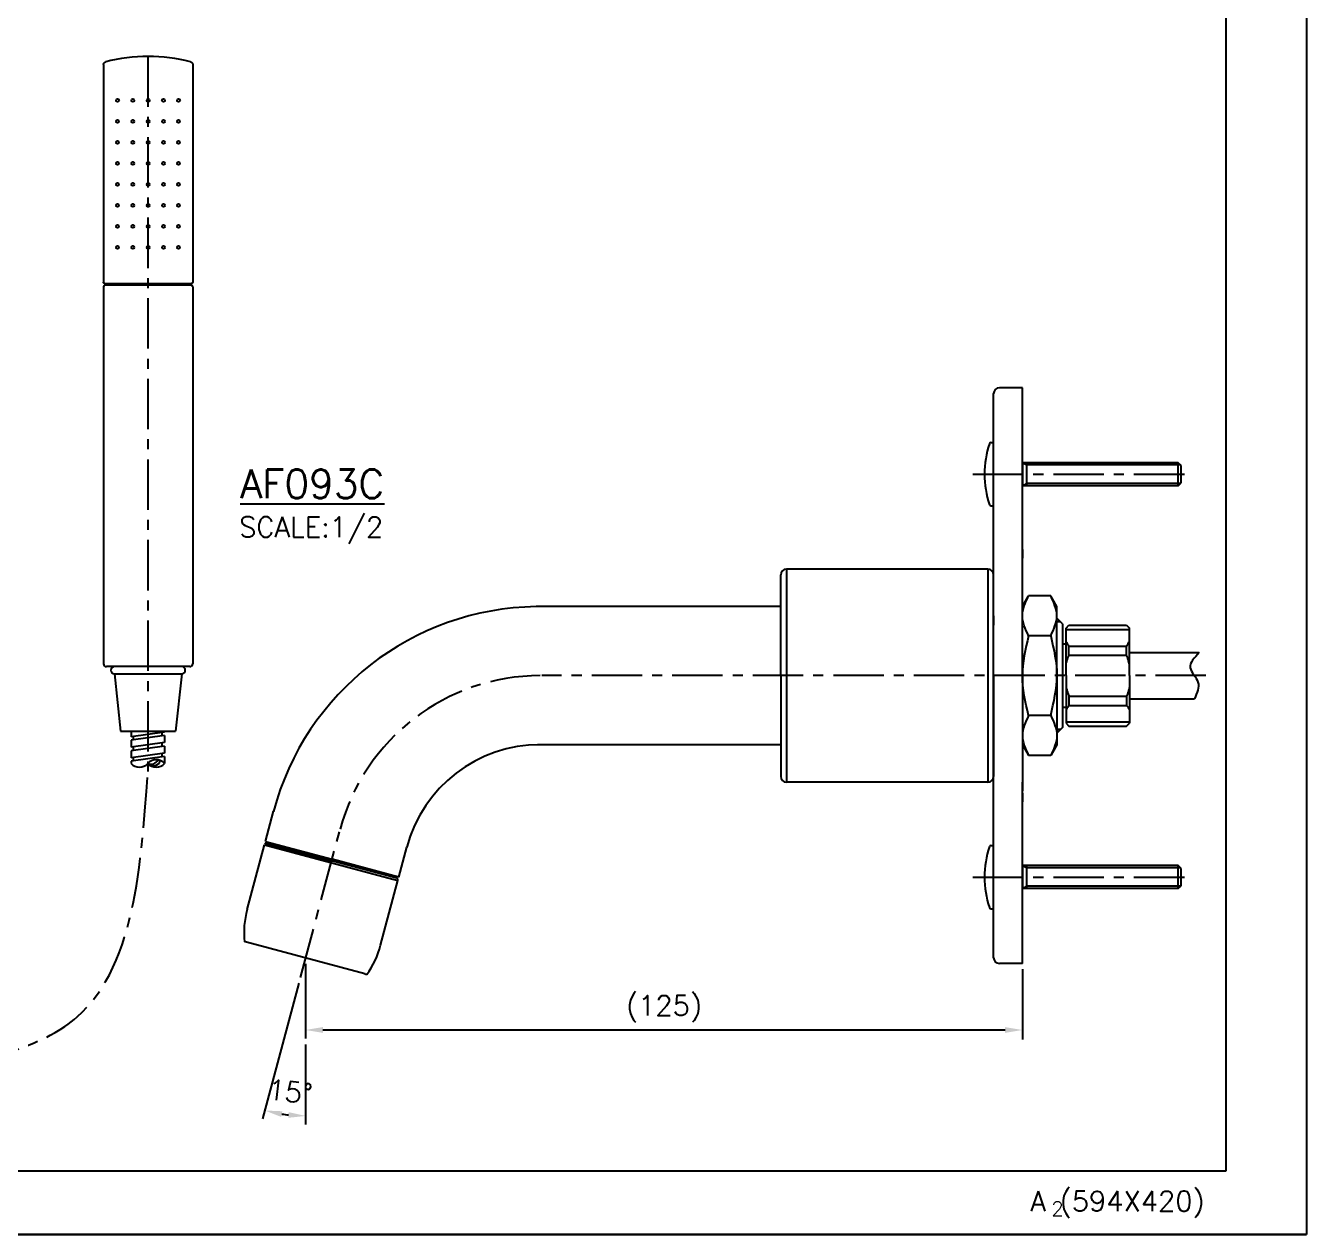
# Model space of a CAD drawing. Extents: x 9929 to 10523, y -3370 to -2950.
# Drawn here: x 10299.9 to 10522.6, y -3370.2 to -3160.2 of the extents above; entities that cross this region are included whole.
import ezdxf

# ---------------------------------------------------------------- set-up
doc = ezdxf.new("R2010")
doc.units = 0
doc.header["$LTSCALE"] = 7
doc.header["$MEASUREMENT"] = 0
doc.linetypes.add('CENTER', pattern=[2, 1.25, -0.25, 0.25, -0.25])
doc.layers.get('0').update_dxf_attribs({"color": 2, "linetype": 'CONTINUOUS'})
for name, color, linetype in [('CENTER', 1, 'CENTER'), ('CL', 1, 'CENTER'), ('D', 2, 'CONTINUOUS'), ('DWG', 7, 'CONTINUOUS'), ('MAKE2D_보이는_선', 7, 'CONTINUOUS')]:
    doc.layers.add(name, color=color, linetype=linetype)
doc.styles.add('GHS', font='ROMANS.shx', dxfattribs={"bigfont": 'GHS.shx'})

msp = doc.modelspace()

# ---------------------------------------------------------------- linework, layer by layer
for p, q in [((10522.55, -2950.19), (10522.55, -3370.19)), ((10522.55, -2950.19), (10522.55, -3370.19)), ((9928.55, -3370.19), (10522.55, -3370.19)), ((10522.55, -3370.19), (9928.55, -3370.19))]:
    msp.add_line(p, q)
at = {"color": 4}
for p, q in [((10508.55, -2984.19), (10508.55, -3359.19)), ((10508.55, -3359.19), (9959.55, -3359.19))]:
    msp.add_line(p, q, dxfattribs=at)
at = {"color": 7, "linetype": 'Continuous'}
for p, q in [((10313.48, -3166.96), (10313.48, -3204.75)), ((10328.98, -3166.96), (10328.98, -3204.75)), ((10313.48, -3205.55), (10313.48, -3271.05)), ((10313.73, -3205), (10328.73, -3205)), ((10313.73, -3205), (10313.73, -3205.3)), ((10328.73, -3205.3), (10313.73, -3205.3)), ((10328.73, -3205), (10328.73, -3205.3)), ((10328.98, -3205.55), (10328.98, -3271.05)), ((10473.19, -3223.12), (10469.19, -3223.12)), ((10473.19, -3262.37), (10473.19, -3223.12)), ((10468.19, -3257.72), (10468.19, -3224.12)), ((10467.75, -3232.62), (10468.19, -3232.62)), ((10467.75, -3243.62), (10468.19, -3243.62)), ((10473.19, -3251.22), (10473.19, -3252.72)), ((10467.19, -3254.62), (10432.19, -3254.62)), ((10431.19, -3273.12), (10431.19, -3255.62)), ((10468.19, -3260.12), (10468.19, -3255.62)), ((10431.19, -3261.12), (10388.69, -3261.12)), ((10468.19, -3262.64), (10468.19, -3260.02)), ((10468.19, -3262.64), (10468.19, -3260.12)), ((10468.19, -3273.12), (10468.19, -3260.12)), ((10468.19, -3262.72), (10468.19, -3264.37)), ((10480.19, -3264.14), (10479.19, -3263.14)), ((10480.19, -3264.14), (10480.17, -3264.12)), ((10480.19, -3264.14), (10480.19, -3273.12)), ((10480.79, -3264.87), (10481.29, -3264.37)), ((10480.79, -3273.12), (10480.79, -3264.87)), ((10481.29, -3264.37), (10491.29, -3264.37)), ((10491.29, -3264.37), (10491.79, -3264.87)), ((10491.79, -3273.12), (10491.79, -3264.87)), ((10480.19, -3267.62), (10480.79, -3267.62)), ((10481.29, -3269.58), (10481.29, -3267.97)), ((10481.29, -3267.97), (10491.29, -3267.97)), ((10491.29, -3269.58), (10491.29, -3267.97)), ((10481.29, -3269.58), (10491.29, -3269.58)), ((10328.48, -3271.55), (10313.98, -3271.55)), ((10315.38, -3272.78), (10327.08, -3272.78)), ((10431.19, -3273.12), (10431.19, -3290.62)), ((10468.19, -3322.12), (10468.19, -3273.12)), ((10468.19, -3273.12), (10468.19, -3290.62)), ((10480.19, -3273.12), (10480.19, -3282.1)), ((10480.79, -3273.12), (10480.79, -3281.37)), ((10491.79, -3273.12), (10491.79, -3281.37)), ((10481.29, -3276.67), (10481.29, -3278.28)), ((10481.29, -3276.67), (10491.29, -3276.67)), ((10491.29, -3276.67), (10491.29, -3278.28)), ((10480.19, -3278.62), (10480.79, -3278.62)), ((10481.29, -3278.28), (10491.29, -3278.28)), ((10480.79, -3281.37), (10481.29, -3281.87)), ((10491.29, -3281.87), (10491.79, -3281.37)), ((10468.19, -3281.87), (10468.19, -3283.6)), ((10468.19, -3281.87), (10468.19, -3286.12)), ((10468.19, -3286.12), (10468.19, -3283.6)), ((10468.19, -3283.6), (10468.19, -3286.12)), ((10480.19, -3282.1), (10479.19, -3283.1)), ((10480.19, -3282.1), (10480.17, -3282.12)), ((10481.29, -3281.87), (10491.29, -3281.87)), ((10431.19, -3285.12), (10388.89, -3285.12)), ((10468.19, -3286.22), (10468.19, -3283.87)), ((10468.19, -3283.87), (10468.19, -3286.22)), ((10467.19, -3291.62), (10432.19, -3291.62)), ((10473.19, -3323.12), (10473.19, -3291.62)), ((10473.19, -3293.52), (10473.19, -3295.02)), ((10467.75, -3302.62), (10468.19, -3302.62)), ((10467.75, -3313.62), (10468.19, -3313.62)), ((10473.19, -3323.12), (10469.19, -3323.12))]:
    msp.add_line(p, q, dxfattribs=at)
for centre in [(10315.93, -3173.17), (10318.58, -3173.17), (10321.23, -3173.17), (10323.88, -3173.17), (10326.53, -3173.17), (10315.93, -3176.82), (10318.58, -3176.82), (10321.23, -3176.82), (10323.88, -3176.82), (10326.53, -3176.82), (10315.93, -3180.47), (10318.58, -3180.47), (10321.23, -3180.47), (10323.88, -3180.47), (10326.53, -3180.47), (10315.93, -3184.12), (10318.58, -3184.12), (10321.23, -3184.12), (10323.88, -3184.12), (10326.53, -3184.12), (10315.93, -3187.77), (10318.58, -3187.77), (10321.23, -3187.77), (10323.88, -3187.77), (10326.53, -3187.77), (10315.93, -3191.42), (10318.58, -3191.42), (10321.23, -3191.42), (10323.88, -3191.42), (10326.53, -3191.42), (10315.93, -3195.07), (10318.58, -3195.07), (10321.23, -3195.07), (10323.88, -3195.07), (10326.53, -3195.07), (10315.93, -3198.72), (10318.58, -3198.72), (10321.23, -3198.72), (10323.88, -3198.72), (10326.53, -3198.72)]:
    msp.add_circle(centre, 0.25, dxfattribs=at)
for centre, radius, start, end in [((10321.23, -3195.55), 30, 75.7759, 104.2241), ((10313.73, -3205.55), 0.25, 90, 180), ((10328.73, -3205.55), 0.25, 0, 90), ((10469.19, -3224.12), 1, 90, 180), ((10483.09, -3238.12), 16.5, 161.2773, 198.7227), ((10467.75, -3232.92), 0.3, 90, 161.2773), ((10467.75, -3243.32), 0.3, 198.7227, 270), ((10432.19, -3255.62), 1, 90, 180), ((10467.19, -3255.62), 1, 0, 90), ((10313.98, -3271.05), 0.5, 180, 270), ((10315.38, -3272.17), 0.613, 90, 270), ((10327.08, -3272.17), 0.613, 270, 90), ((10328.48, -3271.05), 0.5, 270, 0), ((10432.19, -3290.62), 1, 180, 270), ((10467.19, -3290.62), 1, 270, 0), ((10483.09, -3308.12), 16.5, 161.2773, 198.7227), ((10467.75, -3302.92), 0.3, 90, 161.2773), ((10467.75, -3313.32), 0.3, 198.7227, 270), ((10469.19, -3322.12), 1, 180, 270)]:
    msp.add_arc(centre, radius, start, end, dxfattribs=at)
for points in [[(10313.48, -3166.9), (10313.51, -3166.8), (10313.59, -3166.65), (10313.71, -3166.54), (10313.75, -3166.51)], [(10313.48, -3166.96), (10313.48, -3166.9)], [(10313.75, -3166.51), (10313.86, -3166.47)], [(10328.6, -3166.47), (10328.66, -3166.49)], [(10328.66, -3166.49), (10328.75, -3166.54), (10328.87, -3166.65), (10328.95, -3166.8), (10328.98, -3166.9)], [(10328.98, -3166.9), (10328.98, -3166.96)], [(10313.48, -3204.79), (10313.48, -3204.75)], [(10313.7, -3205), (10313.64, -3204.99), (10313.56, -3204.93), (10313.5, -3204.85), (10313.48, -3204.79)], [(10313.73, -3205), (10313.7, -3205)], [(10328.79, -3205), (10328.73, -3205)], [(10328.98, -3204.79), (10328.96, -3204.85), (10328.91, -3204.93), (10328.82, -3204.99), (10328.79, -3205)], [(10328.98, -3204.75), (10328.98, -3204.79)], [(10481.29, -3267.97), (10481.09, -3267.7), (10480.93, -3267.44), (10480.79, -3267.2)], [(10491.29, -3267.97), (10491.49, -3267.7), (10491.65, -3267.44), (10491.79, -3267.2)], [(10480.79, -3271.11), (10480.93, -3270.57), (10481.09, -3270.05), (10481.29, -3269.58)], [(10491.79, -3271.11), (10491.65, -3270.57), (10491.49, -3270.05), (10491.29, -3269.58)], [(10480.79, -3275.14), (10480.93, -3275.68), (10481.09, -3276.19), (10481.29, -3276.67)], [(10491.79, -3275.14), (10491.65, -3275.68), (10491.49, -3276.19), (10491.29, -3276.67)], [(10481.29, -3278.28), (10481.09, -3278.54), (10480.93, -3278.8), (10480.79, -3279.04)], [(10491.29, -3278.28), (10491.49, -3278.54), (10491.65, -3278.8), (10491.79, -3279.04)]]:
    msp.add_spline(points, degree=3, dxfattribs=at)
at = {"layer": 'CENTER'}
for p, q in [((10464.59, -3238.12), (10502.69, -3238.12)), ((10464.59, -3308.12), (10502.69, -3308.12))]:
    msp.add_line(p, q, dxfattribs=at)
at = {"layer": 'CL'}
for p, q in [((10321.17, -3165.55), (10321.17, -3289.87)), ((10505.09, -3273.12), (10389.69, -3273.12)), ((10347.7, -3325.59), (10354.89, -3298.73))]:
    msp.add_line(p, q, dxfattribs=at)
msp.add_arc((10389.38, -3309.12), 36, 90, 165, dxfattribs=at)
msp.add_spline([(10195.14, -3352.69), (10226.66, -3356.93), (10291.16, -3340.45), (10306.77, -3334.06), (10321.17, -3289.87)], degree=3, dxfattribs=at)
at = {"layer": 'D'}
for p, q in [((10473.29, -3236.12), (10473.98, -3236.52)), ((10500.69, -3236.52), (10473.98, -3236.52)), ((10473.29, -3240.12), (10473.98, -3239.72)), ((10500.69, -3239.72), (10473.98, -3239.72)), ((10432.19, -3254.62), (10432.19, -3291.62)), ((10467.19, -3254.62), (10467.19, -3291.62)), ((10341.47, -3302.49), (10364.65, -3308.7)), ((10342.59, -3302.16), (10342.68, -3302.5)), ((10342.59, -3302.16), (10342.68, -3302.5)), ((10363.84, -3307.86), (10363.59, -3308.1)), ((10473.29, -3306.12), (10473.98, -3306.52)), ((10500.69, -3306.52), (10473.98, -3306.52)), ((10473.29, -3310.12), (10473.98, -3309.72)), ((10500.69, -3309.72), (10473.98, -3309.72))]:
    msp.add_line(p, q, dxfattribs=at)
at = {"layer": 'D', "color": 2}
for p, q in [((10479.82, -3263.77), (10479.19, -3263.77)), ((10479.82, -3282.47), (10479.19, -3282.47)), ((10348.6, -3323.2), (10348.6, -3336.18)), ((10473.19, -3324.12), (10473.19, -3336.33)), ((10347.44, -3326.55), (10341.12, -3350.12)), ((10351.6, -3334.68), (10470.19, -3334.68)), ((10348.6, -3337.18), (10348.6, -3351.11))]:
    msp.add_line(p, q, dxfattribs=at)
at = {"layer": 'D'}
for centre, radius, start, end in [((10322.62, -3289.7), 1.97, 42.5796, 137.4204), ((10321.74, -3287.09), 1.4, 245.9317, 331.2508), ((10322.13, -3287.5), 1.29, 221.9618, 343.0714), ((10319.72, -3287.04), 1.97, 222.5796, 317.4204), ((10322.62, -3287.04), 1.97, 222.5796, 317.4204)]:
    msp.add_arc(centre, radius, start, end, dxfattribs=at)
at = {"layer": 'D', "color": 2}
msp.add_arc((10348.6, -3322.2), 27.4, 261.2755, 263.7245, dxfattribs=at)
at = {"layer": 'D'}
msp.add_spline([(10503.94, -3269.12), (10502.36, -3271.75), (10503.71, -3274.23), (10503.09, -3277.12)], degree=3, dxfattribs=at)
at = {"layer": 'D', "color": 2}
for points in [[(10351.6, -3334.18), (10351.6, -3335.18), (10348.6, -3334.68)], [(10470.19, -3334.18), (10470.19, -3335.18), (10473.19, -3334.68)], [(10344.35, -3349.78), (10344.55, -3348.8), (10341.51, -3348.67)], [(10345.64, -3348.95), (10345.58, -3349.94), (10348.6, -3349.61)]]:
    msp.add_solid(points, dxfattribs=at)
at = {"layer": 'DWG'}
for p, q in [((10473.19, -3236.02), (10473.29, -3236.12)), ((10500.29, -3236.12), (10473.29, -3236.12)), ((10473.29, -3240.12), (10473.29, -3236.12)), ((10473.98, -3240.12), (10473.98, -3236.12)), ((10500.29, -3240.12), (10500.29, -3236.12)), ((10500.79, -3236.62), (10500.29, -3236.12)), ((10500.79, -3239.62), (10500.79, -3236.62)), ((10473.19, -3240.22), (10473.29, -3240.12)), ((10500.29, -3240.12), (10473.29, -3240.12)), ((10500.29, -3240.12), (10500.79, -3239.62)), ((10473.19, -3273.12), (10473.19, -3253.12)), ((10473.19, -3261.12), (10474.26, -3259.27)), ((10478.12, -3259.27), (10474.26, -3259.27)), ((10479.19, -3261.12), (10478.12, -3259.27)), ((10479.19, -3273.12), (10479.19, -3261.12)), ((10478.12, -3266.19), (10474.26, -3266.19)), ((10315.38, -3272.78), (10316.44, -3282.77)), ((10327.08, -3272.78), (10325.96, -3282.79)), ((10473.19, -3273.12), (10473.19, -3293.12)), ((10479.19, -3273.12), (10479.19, -3285.12)), ((10478.12, -3280.05), (10474.26, -3280.05)), ((10316.44, -3282.77), (10325.96, -3282.79)), ((10318.27, -3282.77), (10318.27, -3283.76)), ((10324.07, -3282.94), (10318.27, -3283.76)), ((10324.07, -3283.54), (10318.27, -3284.35)), ((10323.67, -3283), (10318.67, -3283.7)), ((10323.67, -3283.61), (10323.67, -3283)), ((10324.07, -3282.78), (10324.07, -3282.94)), ((10324.07, -3283.54), (10324.07, -3284.75)), ((10318.27, -3284.35), (10318.27, -3285.56)), ((10324.07, -3284.75), (10318.27, -3285.56)), ((10324.07, -3285.35), (10318.27, -3286.17)), ((10318.67, -3284.31), (10318.67, -3283.7)), ((10318.67, -3286.11), (10318.67, -3285.51)), ((10323.67, -3285.41), (10323.67, -3284.8)), ((10324.07, -3285.35), (10324.07, -3286.57)), ((10473.19, -3285.12), (10474.26, -3286.98)), ((10479.19, -3285.12), (10478.12, -3286.98)), ((10318.27, -3286.17), (10318.27, -3287.38)), ((10324.07, -3286.57), (10318.27, -3287.38)), ((10324.07, -3287.16), (10318.27, -3287.97)), ((10318.27, -3287.97), (10318.27, -3288.37)), ((10318.67, -3287.93), (10318.67, -3287.32)), ((10323.67, -3287.23), (10323.67, -3286.62)), ((10324.07, -3287.16), (10324.07, -3288.37)), ((10478.12, -3286.98), (10474.26, -3286.98)), ((10338.45, -3313.73), (10341.47, -3302.49)), ((10341.83, -3302.27), (10353.13, -3305.3)), ((10342.51, -3302.45), (10342.59, -3302.16)), ((10364.44, -3308.33), (10353.13, -3305.3)), ((10363.76, -3308.15), (10363.84, -3307.86)), ((10473.19, -3306.02), (10473.29, -3306.12)), ((10500.29, -3306.12), (10473.29, -3306.12)), ((10473.29, -3310.12), (10473.29, -3306.12)), ((10473.98, -3310.12), (10473.98, -3306.12)), ((10500.29, -3310.12), (10500.29, -3306.12)), ((10500.79, -3306.62), (10500.29, -3306.12)), ((10500.79, -3309.62), (10500.79, -3306.62)), ((10361.63, -3319.94), (10364.65, -3308.7)), ((10363.9, -3308.19), (10363.76, -3308.15)), ((10473.19, -3310.22), (10473.29, -3310.12)), ((10500.29, -3310.12), (10473.29, -3310.12)), ((10500.29, -3310.12), (10500.79, -3309.62)), ((10338.34, -3319.45), (10337.98, -3319.36)), ((10358.87, -3324.95), (10338.34, -3319.45)), ((10358.87, -3324.95), (10359.23, -3325.05))]:
    msp.add_line(p, q, dxfattribs=at)
at = {"layer": 'DWG', "ltscale": 0.5}
for p, q in [((10491.79, -3269.12), (10503.94, -3269.12)), ((10491.79, -3269.12), (10503.94, -3269.12)), ((10491.79, -3277.12), (10503.09, -3277.12)), ((10491.79, -3277.12), (10503.09, -3277.12))]:
    msp.add_line(p, q, dxfattribs=at)
at = {"layer": 'DWG'}
for points in [[(10480.83, -3265.12), (10491.75, -3265.12)], [(10480.83, -3281.12), (10491.75, -3281.12)]]:
    msp.add_lwpolyline(points, dxfattribs=at)
for centre, radius, start, end in [((10341.75, -3302.56), 0.3, 75, 165), ((10364.36, -3308.62), 0.3, 345, 75), ((10352.9, -3317.78), 15, 164.3417, 186.05), ((10347.1, -3316.22), 15, 323.95, 345.6583)]:
    msp.add_arc(centre, radius, start, end, dxfattribs=at)
for points in [[(10474.26, -3266.19), (10473.19, -3262.73), (10474.26, -3259.27)], [(10478.12, -3266.19), (10479.19, -3262.73), (10478.12, -3259.27)], [(10474.26, -3280.05), (10473.19, -3283.51), (10474.26, -3286.98)], [(10478.12, -3280.05), (10479.19, -3283.51), (10478.12, -3286.98)]]:
    msp.add_spline(points, degree=3, dxfattribs=at)
for points in [[(10474.26, -3266.19), (10473.73, -3268.5), (10473.19, -3270.81), (10473.19, -3273.12)], [(10478.12, -3266.19), (10478.65, -3268.5), (10479.19, -3270.81), (10479.19, -3273.12)], [(10474.26, -3280.05), (10473.73, -3277.74), (10473.19, -3275.43), (10473.19, -3273.12)], [(10478.12, -3280.05), (10478.65, -3277.74), (10479.19, -3275.43), (10479.19, -3273.12)]]:
    msp.add_open_spline(points, degree=3, dxfattribs=at)
at = {"layer": 'MAKE2D_보이는_선'}
for p, q in [((10341.62, -3301.91), (10343.02, -3296.69)), ((10341.62, -3301.91), (10353.21, -3305.01)), ((10364.8, -3308.12), (10366.2, -3302.9)), ((10364.8, -3308.12), (10353.21, -3305.01))]:
    msp.add_line(p, q, dxfattribs=at)
for radius, start in [(48, 90.8256), (24, 90)]:
    msp.add_arc((10389.38, -3309.12), radius, start, 165, dxfattribs=at)

# ---------------------------------------------------------------- texts
at = {"color": 7, "style": 'GHS'}
for s, height, p in [('A (594X420)', 3.5, (10474.57, -3366.16)), ('2', 2.5, (10478.22, -3366.99))]:
    msp.add_text(s, height=height, dxfattribs=at).set_placement(p)
at = {"layer": 'D', "style": 'GHS'}
msp.add_text('SCALE:1/2', height=3.5, dxfattribs=at).set_placement((10337.04, -3249.05))
at = {"layer": 'D', "color": 2, "insert": (10410.9, -3331.01), "char_height": 3.5, "attachment_point": 5, "style": 'GHS'}
msp.add_mtext('\\A1;(125)', dxfattribs=at)
at = {"layer": 'D', "color": 2, "insert": (10345.91, -3345.39), "char_height": 3.5, "attachment_point": 5, "rotation": 353.3615, "style": 'GHS'}
msp.add_mtext('\\A1;15°', dxfattribs=at)
at = {"layer": 'DWG', "style": 'GHS'}
msp.add_text('%%UAF093C', height=5, dxfattribs=at).set_placement((10337.22, -3242.29))

doc.saveas('drawing.dxf')
